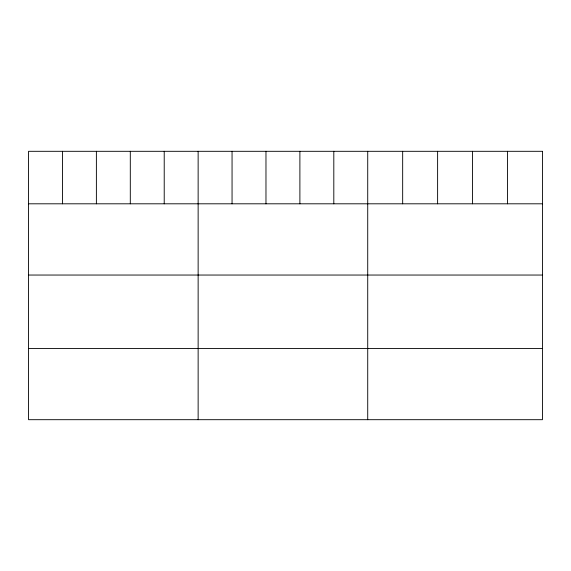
<?xml version="1.0" encoding="UTF-8"?>
<svg xmlns="http://www.w3.org/2000/svg" width="571" height="571" viewBox="0 0 571 571"><rect width="100%" height="100%" fill="white"/><g stroke="black" fill="none" stroke-linecap="round" stroke-linejoin="round"><path stroke-width="0.86" d="M28.55 203.804L542.45 203.804M28.55 275.044L542.45 275.044M28.55 348.446L542.45 348.446M507.505 151.308L507.505 203.804M472.56 151.308L472.56 203.804M437.614 151.308L437.614 203.804M402.669 151.308L402.669 203.804M367.724 151.308L367.724 419.692M333.807 151.308L333.807 203.804M299.889 151.308L299.889 203.804M265.972 151.308L265.972 203.804M232.054 151.308L232.054 203.804M198.137 151.308L198.137 419.692M164.22 151.308L164.22 203.804M130.302 151.308L130.302 203.804M96.385 151.308L96.385 203.804M62.467 151.308L62.467 203.804M542.45 151.308L28.55 151.308L28.55 419.692L542.45 419.692L542.45 151.308"/></g></svg>
